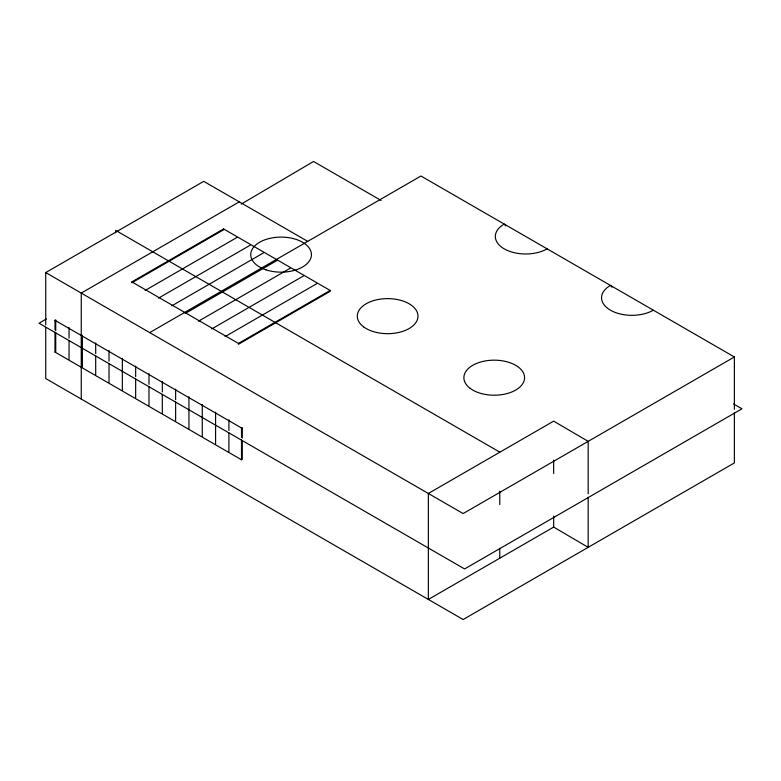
<?xml version="1.0" encoding="UTF-8"?>
<svg xmlns="http://www.w3.org/2000/svg" width="781" height="781" viewBox="0 0 781 781"><rect width="100%" height="100%" fill="white"/><g stroke="black" fill="none" stroke-linecap="round" stroke-linejoin="round"><path stroke-width="1.17" d="M46.382 318.941L39.05 323.266L464.588 568.939L741.95 408.805L733.505 403.933M241.261 204.085L313.552 161.472L381.089 200.463M45.728 324.945L45.728 272.579L203.734 181.348L307.724 241.378M239.259 201.859L81.253 293.08L81.253 399.052M54.992 329.728L54.992 320.308L55.734 319.878L55.734 330.48M131.872 281.892L223.591 228.931L330.168 290.464L330.168 291.323L238.439 344.275L238.439 343.425L131.872 281.892L131.872 282.751L223.591 229.79L223.591 228.931M145.188 290.434L236.916 237.483M54.992 332.081L54.992 352.094L55.734 351.675L55.734 332.833M158.514 298.127L250.242 245.175M171.83 305.82L263.558 252.859M149.708 332.608L420.949 176.008L734.374 356.966L734.374 409.342M185.156 313.513L276.884 260.551M198.481 321.206L290.2 268.244M211.797 328.899L303.526 275.937M225.123 336.582L316.842 283.63M238.439 343.425L330.168 290.464M54.992 320.308L241.495 427.978L242.227 427.558L242.227 438.151M54.992 352.094L241.495 459.775L242.227 459.345L242.227 440.504M734.374 356.966L463.133 513.556L45.728 272.579M553.661 516.134L553.661 527.097L428.349 599.447L428.349 493.475L553.661 421.135L588.181 441.372L588.181 493.738M499.762 452.121L115.637 230.356L115.637 232.787M553.661 527.097L588.181 547.335L588.181 497.399M611.933 287.213L610.439 285.407A30.352 17.524 0 0 0 610.439 310.194A30.352 17.524 0 0 0 653.365 310.194M505.697 225.885L504.214 224.079A30.352 17.524 0 0 0 504.214 248.856A30.352 17.524 0 0 0 547.139 248.856M734.374 412.993L734.374 462.928L463.133 619.528L45.728 378.541L45.728 327.385M553.661 460.107L553.661 473.501M499.762 491.142L499.762 504.546M499.762 548.438L499.762 558.19M241.495 427.978L241.495 437.399M241.495 439.752L241.495 459.775M228.911 419.866L228.911 430.458M228.911 432.811L228.911 451.652M215.585 412.173L215.585 443.959M202.269 404.48L202.269 436.276M188.943 396.787L188.943 428.584M175.627 389.104L175.627 399.696M175.627 402.049L175.627 420.891M162.302 381.411L162.302 392.003M162.302 394.356L162.302 413.198M148.986 373.718L148.986 384.311M148.986 386.673L148.986 405.505M135.66 366.025L135.66 376.627M135.66 378.98L135.66 397.812M122.334 358.333L122.334 390.129M109.018 350.64L109.018 361.242M109.018 363.595L109.018 382.436M95.692 342.957L95.692 353.549M95.692 355.902L95.692 374.743M82.376 335.264L82.376 367.05M69.05 327.571L69.05 338.163M69.05 340.526L69.05 359.358M265.901 269.806A30.352 17.524 0 0 0 311.434 254.626A30.352 17.524 0 0 0 265.901 239.455A30.352 17.524 0 0 0 265.901 269.806M470.142 388.352A30.352 17.524 0 0 0 522.264 384.389A30.352 17.524 0 0 0 490.253 360.314A30.352 17.524 0 0 0 470.142 388.352M363.565 326.829A30.352 17.524 0 0 0 415.687 322.865A30.352 17.524 0 0 0 383.686 298.781A30.352 17.524 0 0 0 363.565 326.829"/></g></svg>
